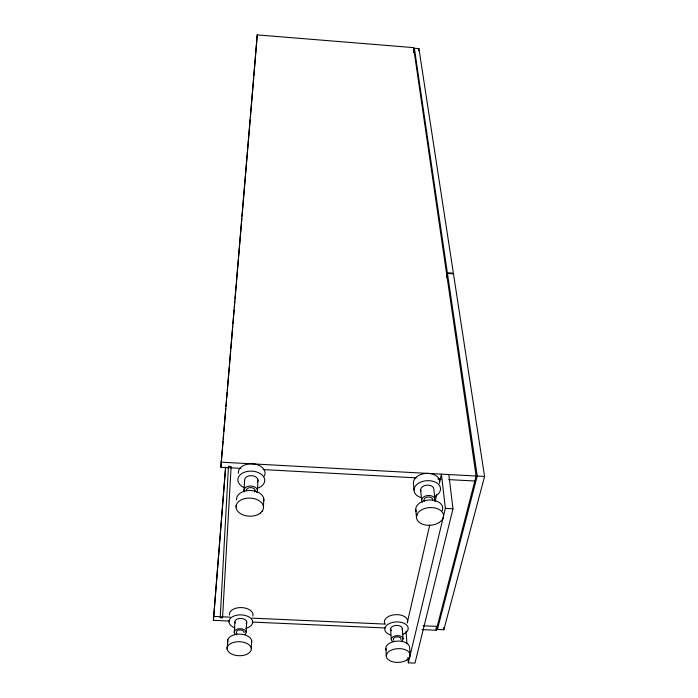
<?xml version="1.0" encoding="UTF-8"?>
<svg xmlns="http://www.w3.org/2000/svg" width="698" height="698" viewBox="0 0 698 698"><rect width="100%" height="100%" fill="white"/><g stroke="black" fill="none" stroke-linecap="round" stroke-linejoin="round"><path stroke-width="1.05" d="M263.46 506.739L263.8 499.07M229.729 621.072L213.422 620.348L225.524 467.791M240.854 468.375L220.83 467.294L257.23 34.9L413.591 47.621L476.123 476.036L436.224 630.242L422.098 629.613M251.28 648.372L251.655 640.773M257.457 490.293L257.972 479.936M246.15 632.03L246.699 621.735M257.23 34.9L253.871 76.073M227.251 647.343A12.128 6.98 1.5 0 1 242.86 642.099A12.128 6.98 1.5 0 1 250.146 651.906L248.462 653.415A12.093 6.954 1.5 0 1 235.61 655.343A12.093 6.954 1.5 0 1 227.208 649.175L227.827 639.743M262.125 511.294A13.768 9.004 2 0 0 253.959 498.608A13.768 9.004 2 0 0 236.177 505.326L236.099 507.69A13.724 8.978 2 0 0 245.583 515.674A13.724 8.978 2 0 0 260.223 513.248L260.328 513.091M234.258 632.423L234.903 622.127M243.977 490.764L244.614 480.399A6.718 4.493 2.1 0 1 252.501 475.748A6.718 4.493 2.1 0 1 257.353 482.222M227.199 649.175L227.714 641.567A12.058 6.989 1.6 0 1 240.191 634.15A12.058 6.989 1.6 0 1 251.533 642.596M213.422 620.348L225.681 467.25M220.83 467.294L222.296 449.905M222.479 447.732L223.028 441.206M223.212 439.033L223.674 433.598M223.857 431.425L225.786 408.609M225.969 406.437L226.518 399.91M226.702 397.738L227.155 392.302M227.339 390.13L229.267 367.314M229.45 365.141L230.645 351.007M230.829 348.834L232.757 326.018M232.94 323.846L234.135 309.711M234.319 307.539L234.868 301.021M235.052 298.849L236.247 284.723M236.43 282.55L238.358 259.726M238.541 257.553L241.848 218.43M242.031 216.258L250.198 119.541M250.381 117.369L253.688 78.246M413.705 52.533L414.368 48.241L418.905 48.607L453.377 273.171L447.357 272.77L414.368 48.241M418.564 50.753L418.905 48.607M446.502 277.019L447.357 272.77M446.598 277.682L447.462 273.433L453.473 273.843L484.578 476.446L443.841 629.744L437.402 629.456L437.088 626.202M236.247 505.335L236.142 507.036M406.646 660.134A11.945 6.832 -2.8 0 1 393.655 662.027A11.945 6.832 -2.8 0 1 386.299 655.954L386.675 654.157A11.988 6.849 -2.8 0 1 402.798 649A11.988 6.849 -2.8 0 1 408.513 658.642L406.62 660.125M439.356 522.436A13.576 8.777 -4.5 0 1 424.567 524.817A13.576 8.777 -4.5 0 1 416.444 516.982L416.933 514.679L416.566 516.346M227.312 647.343L227.225 648.669M407.327 622.529L429.741 525.018M435.098 501.705L436.8 494.289M439.478 482.623L441.433 474.143L445.368 508.388L408.33 662.821L414.97 663.1L452.976 508.79L448.814 474.544M437.402 629.456L477.231 476.045L447.462 273.433M386.675 654.157L386.387 655.457M260.345 513.074L262.143 511.302M441.546 520.525L439.33 522.418M213.614 616.421L230.2 617.163M251.908 618.131L385.418 624.099M423.11 625.783L437.218 626.411M252.545 622.084L385.148 627.973M445.368 508.388L452.976 508.79M221.074 462.172L476.123 476.036M477.231 476.045L484.578 476.446M263.163 469.58L416.217 477.851M437.829 479.02L441.18 479.194M448.709 479.605L474.832 481.018M434.976 499.646L433.877 489.324A6.648 4.397 -4.6 0 0 426.495 485.197A6.648 4.397 -4.6 0 0 420.833 490.921M443.614 627.589L443.841 629.744M436.014 628.069L436.224 630.242M420.641 489.787L421.627 500.108M414.027 490.013L413.382 482.711A13.21 8.795 -4.6 0 1 427.883 473.366A13.21 8.795 -4.6 0 1 439.452 483.339M415.746 509.331L416.427 516.982M410.171 655.169L409.604 647.596A11.918 6.867 -2.8 0 0 396.159 641.192A11.918 6.867 -2.8 0 0 386.256 650.152M406.018 631.009L406.943 643.739M407.946 657.516L408.33 662.821M402.327 628.645L403.043 638.897M390.636 629.038L391.255 639.289M385.863 648.39L386.282 655.954M246.324 490.677A4.406 2.923 2.1 0 1 251.507 487.658A4.406 2.923 2.1 0 1 254.691 491.863M244.344 491.924A6.788 4.502 2.1 0 1 251.044 486.017A6.788 4.502 2.1 0 1 256.829 492.579M244.579 487.762A13.445 8.995 2.1 0 1 241.281 473.898A13.445 8.995 2.1 0 1 262.125 474.998A13.445 8.995 2.1 0 1 256.838 488.408M238.402 473.314A13.358 8.987 2.1 0 1 253.522 463.917A13.358 8.987 2.1 0 1 264.176 476.237M236.587 500.012A13.681 9.004 2 0 1 250.87 490.485A13.681 9.004 2 0 1 263.635 501.417M237.023 633.479A3.891 2.277 1.6 0 1 239.353 629.989A3.891 2.277 1.6 0 1 244.03 632.693M236.378 634.84A5.985 3.499 1.6 0 1 235.61 629.884A5.985 3.499 1.6 0 1 244.056 629.605A5.985 3.499 1.6 0 1 244.762 634.561M235.235 623.035A5.933 3.507 1.6 0 1 241.054 618.419A5.933 3.507 1.6 0 1 246.167 623.515M234.921 627.868A11.875 7.006 1.6 0 1 231.911 617.076A11.875 7.006 1.6 0 1 250.329 617.878A11.875 7.006 1.6 0 1 245.757 628.348M229.468 615.034A11.805 7.015 1.7 0 1 241.735 607.592A11.805 7.015 1.7 0 1 252.824 616.081M393.829 640.319A3.848 2.234 -2.8 0 1 396.639 636.89A3.848 2.234 -2.8 0 1 400.861 639.551M392.991 641.663A5.916 3.438 -2.8 0 1 392.957 636.785A5.916 3.438 -2.8 0 1 401.333 636.515A5.916 3.438 -2.8 0 1 401.306 641.383M391.421 630.739A5.872 3.446 -2.8 0 1 395.705 625.443A5.872 3.446 -2.8 0 1 402.135 629.552M390.679 634.971A11.735 6.884 -2.8 0 1 387.477 624.675A11.735 6.884 -2.8 0 1 405.477 624.082A11.735 6.884 -2.8 0 1 402.292 634.595M384.773 623.75A11.674 6.893 -2.8 0 1 395.984 614.641A11.674 6.893 -2.8 0 1 407.248 623M424.506 501.443A4.363 2.862 -4.6 0 1 427.804 497.046A4.363 2.862 -4.6 0 1 432.481 500.483M422.465 502.29A6.71 4.397 -4.6 0 1 427.534 495.519A6.71 4.397 -4.6 0 1 434.732 500.806M420.501 497.377A13.297 8.795 -4.6 0 1 416.976 484.386A13.297 8.795 -4.6 0 1 437.088 483.121A13.297 8.795 -4.6 0 1 434.618 496.487M416.863 514.67A13.611 8.804 -4.5 0 1 435.395 508.074A13.611 8.804 -4.5 0 1 441.529 520.516M416.139 511.608A13.524 8.804 -4.5 0 1 429.436 499.977A13.524 8.804 -4.5 0 1 442.157 510.709M228.464 466.351L220.202 617.765L222.54 617.87L231.134 466.491L228.464 466.351"/></g></svg>
